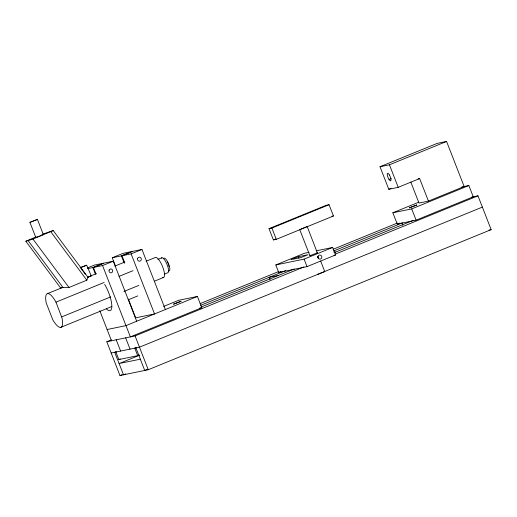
<?xml version="1.0" encoding="UTF-8"?>
<svg xmlns="http://www.w3.org/2000/svg" width="517" height="517" viewBox="0 0 517 517"><rect width="100%" height="100%" fill="white"/><g stroke="black" fill="none" stroke-linecap="round" stroke-linejoin="round"><path stroke-width="0.78" d="M35.686 237.012L25.85 241.265L60.638 288.001L62.996 287.517L68.987 287.484L86.843 280.188L87.993 277.306L53.212 230.563L42.381 234.272M29.921 222.368L37.431 219.421L43.286 234.44L39.744 236.056L35.776 237.387L29.921 222.368L37.431 219.421M35.776 237.387L36.171 237.122M299.957 230.175L309.922 255.728L317.354 252.865L307.176 226.485L300.92 229.096M309.922 255.728L310.866 255.191M320.65 261.04L324.754 271.554L317.425 274.488M25.85 241.265L32.959 239.08L53.212 230.563M80.129 267.541L86.682 265.221L91.27 275.904L87.993 277.306M86.682 265.221L80.536 267.735L85.311 274.152M112.26 257.757L123.085 253.33L132.223 251.449L121.398 255.87L112.26 257.757L115.485 266.016M87.987 267.709L94.417 265.079L103.568 263.198L92.853 267.573L87.515 268.672M95.981 274.016L93.422 267.457L104.137 263.075L113.281 261.195L136.695 321.251M124.797 262.959L121.986 255.753L132.811 251.327L141.949 249.446L165.375 309.528M93.422 267.457L102.566 265.57L113.281 261.195M121.986 255.753L131.124 253.866L141.949 249.446M47.525 293.598L61.814 287.762M87.528 277.254L96.343 273.655M114.942 266.055L124.616 262.106M146.059 261.266L155.559 257.388A10.818 3.173 67.8 0 1 163.126 268.116A10.818 3.173 67.8 0 1 162.454 277.338M428.431 201.107L419.642 178.572L398.213 187.328L388.784 189.274L379.995 166.739L437.143 143.39L446.578 141.451L464.15 186.514L428.431 201.107L418.996 203.052L410.795 182.016M157.892 259.392L161.911 257.75M379.995 166.739L389.43 164.794L446.578 141.451M55.978 302.148L62.008 318A18.166 5.332 67.8 0 1 52.818 319.894L46.226 302.994A18.166 5.332 67.8 0 1 55.416 301.101L55.978 302.148L104.163 282.463M118.988 276.408L133.069 270.649M389.043 179.464L391.266 178.552M269.014 228.656L326.162 205.314L329.051 204.713L333.446 215.983L276.298 239.326L273.403 239.927L269.014 228.656L271.91 228.062L329.051 204.713M164.419 274.139L167.767 272.769A8.072 2.372 67.8 0 0 166.797 263.799A8.072 2.372 67.8 0 0 161.401 258.132M61.723 316.895L110.651 296.907M123.996 291.452L138.821 285.397M154.641 281.099L163.404 277.513M388.784 189.274L391.001 188.369M273.403 239.927L275.6 239.028M60.702 327.397L111.853 306.497M128.164 299.834L137.8 295.898M163.65 306.419L178.546 300.332L197.416 296.441L201.804 307.705L130.374 336.89L102.566 265.57M461.791 186.999L468.861 185.538L473.255 196.809L416.107 220.158L397.243 224.042L392.849 212.778L418.828 202.166M197.416 296.441L125.98 325.626L107.116 329.516M392.849 212.778L411.719 208.887L468.861 185.538M316.171 250.848L332.677 247.443L335.604 254.952L307.033 266.63L278.734 272.459L275.807 264.95L304.377 253.278L309.095 252.302M275.807 264.95L304.106 259.114L332.677 247.443M471.685 197.132L477.973 195.833L491.15 229.632L148.263 369.72L119.97 375.549L106.793 341.75L111.271 339.921M200.169 303.602L278.605 271.561M333.135 249.278L397.386 223.034M278.734 272.459L280.931 271.561M397.243 224.042L399.473 223.131M200.635 305.321L285.798 270.527M333.607 250.997L402.336 222.917M201.107 307.04L294.309 268.963M334.072 252.716L413.257 220.365M106.793 341.75L135.086 335.921L303.918 266.946M335.287 254.125L477.973 195.833M116.215 351.676L114.722 352.29L123.505 374.825L125.747 373.907M136.249 347.553L134.763 348.161L137.69 355.67L139.183 355.063M482.367 207.104L139.48 347.185L111.181 353.021M115.898 352.045L118.826 359.561L120.312 358.947M139.629 355.173L119.11 363.554L140.32 359.186M119.97 375.549L122.206 374.638M144.715 370.45L147.642 369.254M42.032 234.776L43.286 234.44M299.847 229.412L300.274 229.302M298.374 256.684L291.045 259.612L301.094 257.544L307.996 254.726L298.374 256.684L298.955 258.183M316.818 252.903L317.432 252.781M418.072 178.895L419.642 178.572M331.998 216.28L333.446 215.983M90.391 276.084L91.27 275.904M334.169 252.354L335.746 252.031M334.034 255.275L335.604 254.952M489.03 230.071L491.15 229.632M278.598 275.38L269.163 277.325L270.042 279.581M199.446 308.197L201.804 307.705M118.826 359.561L137.69 355.67M50.815 231.784L86.843 280.188M32.959 239.08L68.987 287.484M28.209 240.78L62.996 287.517M317.742 256.639L318.149 258.151M411.719 208.887L416.107 220.158M389.43 164.794L398.213 187.328M401.961 223.073L402.84 225.322M317.89 256.93L318.039 257.304M304.106 259.114L307.033 266.63M271.91 228.062L276.298 239.326M131.124 253.866L154.551 313.955L135.687 317.839L128.365 299.065M121.398 255.87L124.209 263.082M135.086 335.921L148.263 369.72M135.945 347.915L144.728 370.45M125.657 337.866L130.045 349.13M92.853 267.573L95.412 274.133M116.222 339.811L120.616 351.075M99.794 310.749L111.504 340.781M163.669 258.403A6.941 2.036 67.8 0 1 168.652 264.116A6.941 2.036 67.8 0 1 168.536 270.882M167.366 262.048A3.024 0.892 67.8 0 1 168.09 263.263M168.4 263.987A3.024 0.892 67.8 0 1 168.658 264.717M168.833 265.415A3.024 0.892 67.8 0 1 168.91 266.513M104.667 284.376A18.166 5.332 67.8 0 1 111.782 304.946A18.166 5.332 67.8 0 1 106.424 308.953M173.583 304.151L181.021 301.295L173.583 304.151M409.315 207.84L416.754 204.984L409.315 207.84M389.398 174.946L388.907 174.21A4.039 1.183 67.8 0 0 387.227 174.203A4.039 1.183 67.8 0 0 388.816 179.121L389.307 179.864A4.039 1.183 67.8 0 0 390.988 179.864A4.039 1.183 67.8 0 0 389.398 174.946M137.632 258.377A2.016 1.926 78.4 0 0 139.655 261.195A2.016 1.926 78.4 0 0 140.947 257.996A2.016 1.926 78.4 0 0 137.632 258.377M109.145 270.113A1.932 1.848 78.4 0 0 111.084 272.814A1.932 1.848 78.4 0 0 112.325 269.751A1.932 1.848 78.4 0 0 109.145 270.113M318.071 256.264A2.042 1.952 78.4 0 0 320.12 259.114A2.042 1.952 78.4 0 0 321.432 255.876A2.042 1.952 78.4 0 0 318.071 256.264"/></g></svg>
